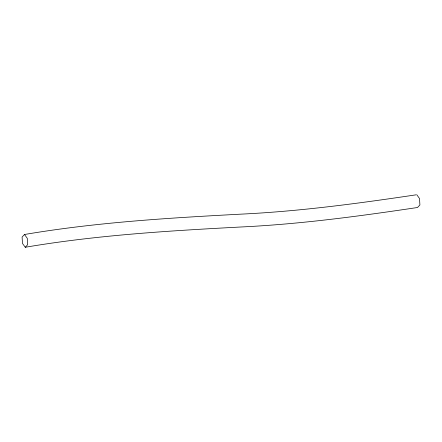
<?xml version="1.0" encoding="UTF-8"?>
<svg xmlns="http://www.w3.org/2000/svg" width="442" height="442" viewBox="0 0 442 442"><rect width="100%" height="100%" fill="white"/><g stroke="black" fill="none" stroke-linecap="round" stroke-linejoin="round"><path stroke-width="0.66" d="M416.038 194.834C357.981 203.48 299.759 211.348 241.078 214.138C168.64 217.972 96.107 222.337 24.498 234.498L22.1 237.056L22.481 243.443L25.26 247.266C96.654 235.144 168.971 230.801 241.188 226.978C300.079 224.171 358.512 216.293 416.773 207.613L417.519 207.508L419.9 204.95L419.535 198.563L416.784 194.734M25.26 247.266L27.658 244.708L27.277 238.321L24.498 234.498"/></g></svg>
